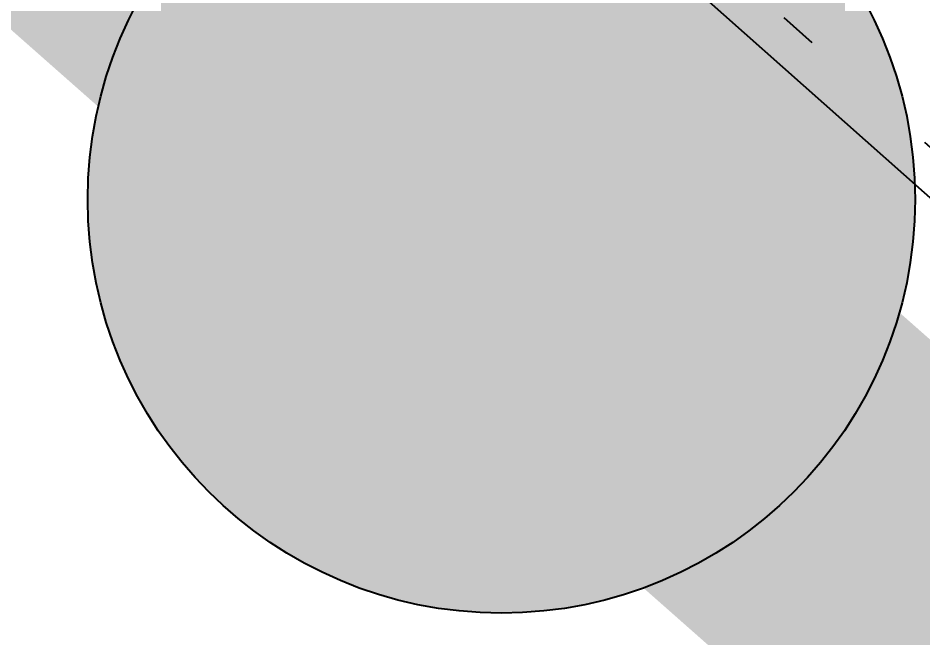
# Model space of a CAD drawing. Extents: x 383425 to 391668, y 6055101 to 6059545.
# Drawn here: x 388320.52 to 388344.58, y 6057621.08 to 6057637.57 of the extents above; entities that cross this region are included whole.
import ezdxf
from ezdxf.enums import TextEntityAlignment as Align

# ---------------------------------------------------------------- set-up
doc = ezdxf.new("R2010")
doc.units = 0
doc.header["$LTSCALE"] = 5
doc.header["$PDMODE"] = 35
doc.header["$PDSIZE"] = 20
doc.linetypes.add('foc-TOPO', pattern=[1, 0.2, -0.8])
doc.layers.get('Defpoints').update_dxf_attribs({"color": 9})
for name, color, linetype in [('AS-ROADS', 254, 'Continuous'), ('AS-UNDERLAY-H', 141, 'Continuous'), ('CG-NOTES', 7, 'Continuous'), ('P-PROPOSED', 10, 'Continuous'), ('T-LOW-AREA', 48, 'foc-TOPO')]:
    doc.layers.add(name, color=color, linetype=linetype)
doc.layers.add('F-AR-T', color=190, linetype='Continuous', lineweight=9)
doc.styles.add('80CG', font='ARIALN.TTF', dxfattribs={"height": 10})
doc.styles.add('80L', font='ARIALN.TTF', dxfattribs={"height": 10})
doc.dimstyles.new('Compass 5 000', dxfattribs={"dimscale": 5, "dimtxt": 9, "dimasz": 2, "dimexe": 0.2, "dimexo": 0.0625, "dimgap": 0.5, "dimtad": 0, "dimtih": 1, "dimtoh": 1, "dimzin": 0, "dimdsep": 46, "dimtxsty": '80CG', "dimcen": 0.1, "dimse1": 1, "dimse2": 1, "dimclrd": 256, "dimclrt": 256, "dimaunit": 1, "dimadec": 4, "dimazin": 0, "dimtfac": 0.06, "dimtofl": 0, "dimtmove": 0, "dimatfit": 1, "dimfxl": 0.2, "dimtolj": 1, "dimtzin": 0, "dimlwd": -1, "dimarcsym": 0})

# ---------------------------------------------------------------- blocks, each defined once
blk = doc.blocks.new('*D47')
at = {"layer": 'Defpoints', "color": 0, "transparency": 16777216}
for p in [(388317.573, 6057675.138), (388287.762, 6057640.414), (388348.03, 6057588.673)]:
    blk.add_point(p, dxfattribs=at)
at = {"layer": 'F-AR-T', "transparency": 16777216}
for p, q in [((388384.355, 6057630.985), (388390.869, 6057638.572)), ((388341.517, 6057581.086), (388328.728, 6057566.189)), ((388328.728, 6057566.189), (388318.728, 6057566.189))]:
    blk.add_line(p, q, dxfattribs=at)
for points in [[(388383.091, 6057632.07), (388385.62, 6057629.899), (388377.841, 6057623.397)], [(388340.252, 6057582.171), (388342.781, 6057580), (388348.03, 6057588.673)]]:
    blk.add_solid(points, dxfattribs=at)
at = {"layer": 'F-AR-T', "transparency": 16777216, "insert": (388278.98, 6057566.189), "char_height": 10, "attachment_point": 5, "style": '80CG'}
blk.add_mtext('\\A1;Weyerhaeuser\\P45.72 A/R \\PDLO 4508', dxfattribs=at)
blk = doc.blocks.new('*U113')
at = {"layer": 'AS-UNDERLAY-H'}
h = blk.add_hatch(color=256, dxfattribs=at)
h.dxf.hatch_style = 1
edge = h.paths.add_edge_path()
edge.add_arc((0, 0), 11, 0, 360)
at = {"layer": 'CG-NOTES', "color": 182}
blk.add_circle((0, 0), 11, dxfattribs=at)
at = {"color": 182, "style": '80L'}
blk.add_attdef('#', text='', height=10, dxfattribs=at).set_placement((0, 0), align=Align.MIDDLE_CENTER)

msp = doc.modelspace()

# ---------------------------------------------------------------- linework, layer by layer
at = {"layer": 'AS-ROADS', "const_width": 9.996, "flags": 128}
msp.add_lwpolyline([(388132.923, 6057801.963), (388211.478, 6057737.191), (388304.103, 6057658.251), (388357.493, 6057611.115), (388398.186, 6057571.213), (388459.415, 6057509.006), (388496.737, 6057470.073), (388516.018, 6057451.669), (388528.06, 6057440.055), (388538.834, 6057429.891), (388554.36, 6057416.27), (388571.423, 6057401.581), (388591.12, 6057384.839), (388678.422, 6057311.988), (388806.446, 6057205.912), (388826.266, 6057189.543), (388841.111, 6057176.952), (389021.155, 6057027.063), (389180.848, 6056897.899), (389391.846, 6056726.814), (389573.223, 6056577.377), (389751.284, 6056430.45)], dxfattribs=at)
at = {"layer": 'P-PROPOSED'}
msp.add_lwpolyline([(388105.135, 6057836.732), (388289.397, 6057681.91), (388353.305, 6057625.222), (388540.408, 6057434.83), (388590.327, 6057393.859), (388624.602, 6057371.369), (388822.503, 6057206.111), (388834.698, 6057207.331), (388846.506, 6057194.722), (388849.901, 6057182.552), (389164.627, 6056922.36), (389402.757, 6056726.782), (389544.347, 6056611.801), (389882.324, 6056331.912)], dxfattribs=at)
at = {"layer": 'T-LOW-AREA', "flags": 128}
msp.add_lwpolyline([(388835.888, 6057209.87), (388835.079, 6057210.499), (388834.334, 6057210.459), (388831.154, 6057208.495), (388827.506, 6057207.616), (388824.677, 6057207.333), (388822.263, 6057207.99), (388819.841, 6057209.068), (388816.756, 6057212.212), (388701.412, 6057309.498), (388625.207, 6057372.166), (388618.629, 6057376.772), (388610.431, 6057382.152), (388597.086, 6057390.66), (388590.931, 6057394.658), (388539.194, 6057439.887), (388498.446, 6057478.956), (388403.049, 6057576.03), (388354.31, 6057625.667), (388310.102, 6057664.881), (388206.622, 6057752.766), (388134.014, 6057813.773), (388131.088, 6057816.14), (388129.068, 6057818.247), (388127.833, 6057820.52), (388127.224, 6057821.757), (388126.529, 6057822.546)], dxfattribs=at)

# ---------------------------------------------------------------- block references
at = {"layer": 'CG-NOTES'}
msp.add_blockref('*U113', (388333.369, 6057632.742), dxfattribs=at).add_auto_attribs({'#': '268'})

# ---------------------------------------------------------------- dimensions: what is measured, and where the dimension line sits
at = {"layer": 'F-AR-T'}
dim = msp.add_linear_dim(base=(388348.03, 6057588.673), p1=(388317.573, 6057675.138), p2=(388287.762, 6057640.414), angle=229.3537, text='Weyerhaeuser\\P45.72 A/R \\PDLO 4508', dimstyle='Compass 5 000', dxfattribs=at)
dim.commit()
dim.dimension.update_dxf_attribs({"geometry": '*D47', "text_midpoint": (388278.98, 6057566.189), "dimtype": 161})

doc.saveas('drawing.dxf')
